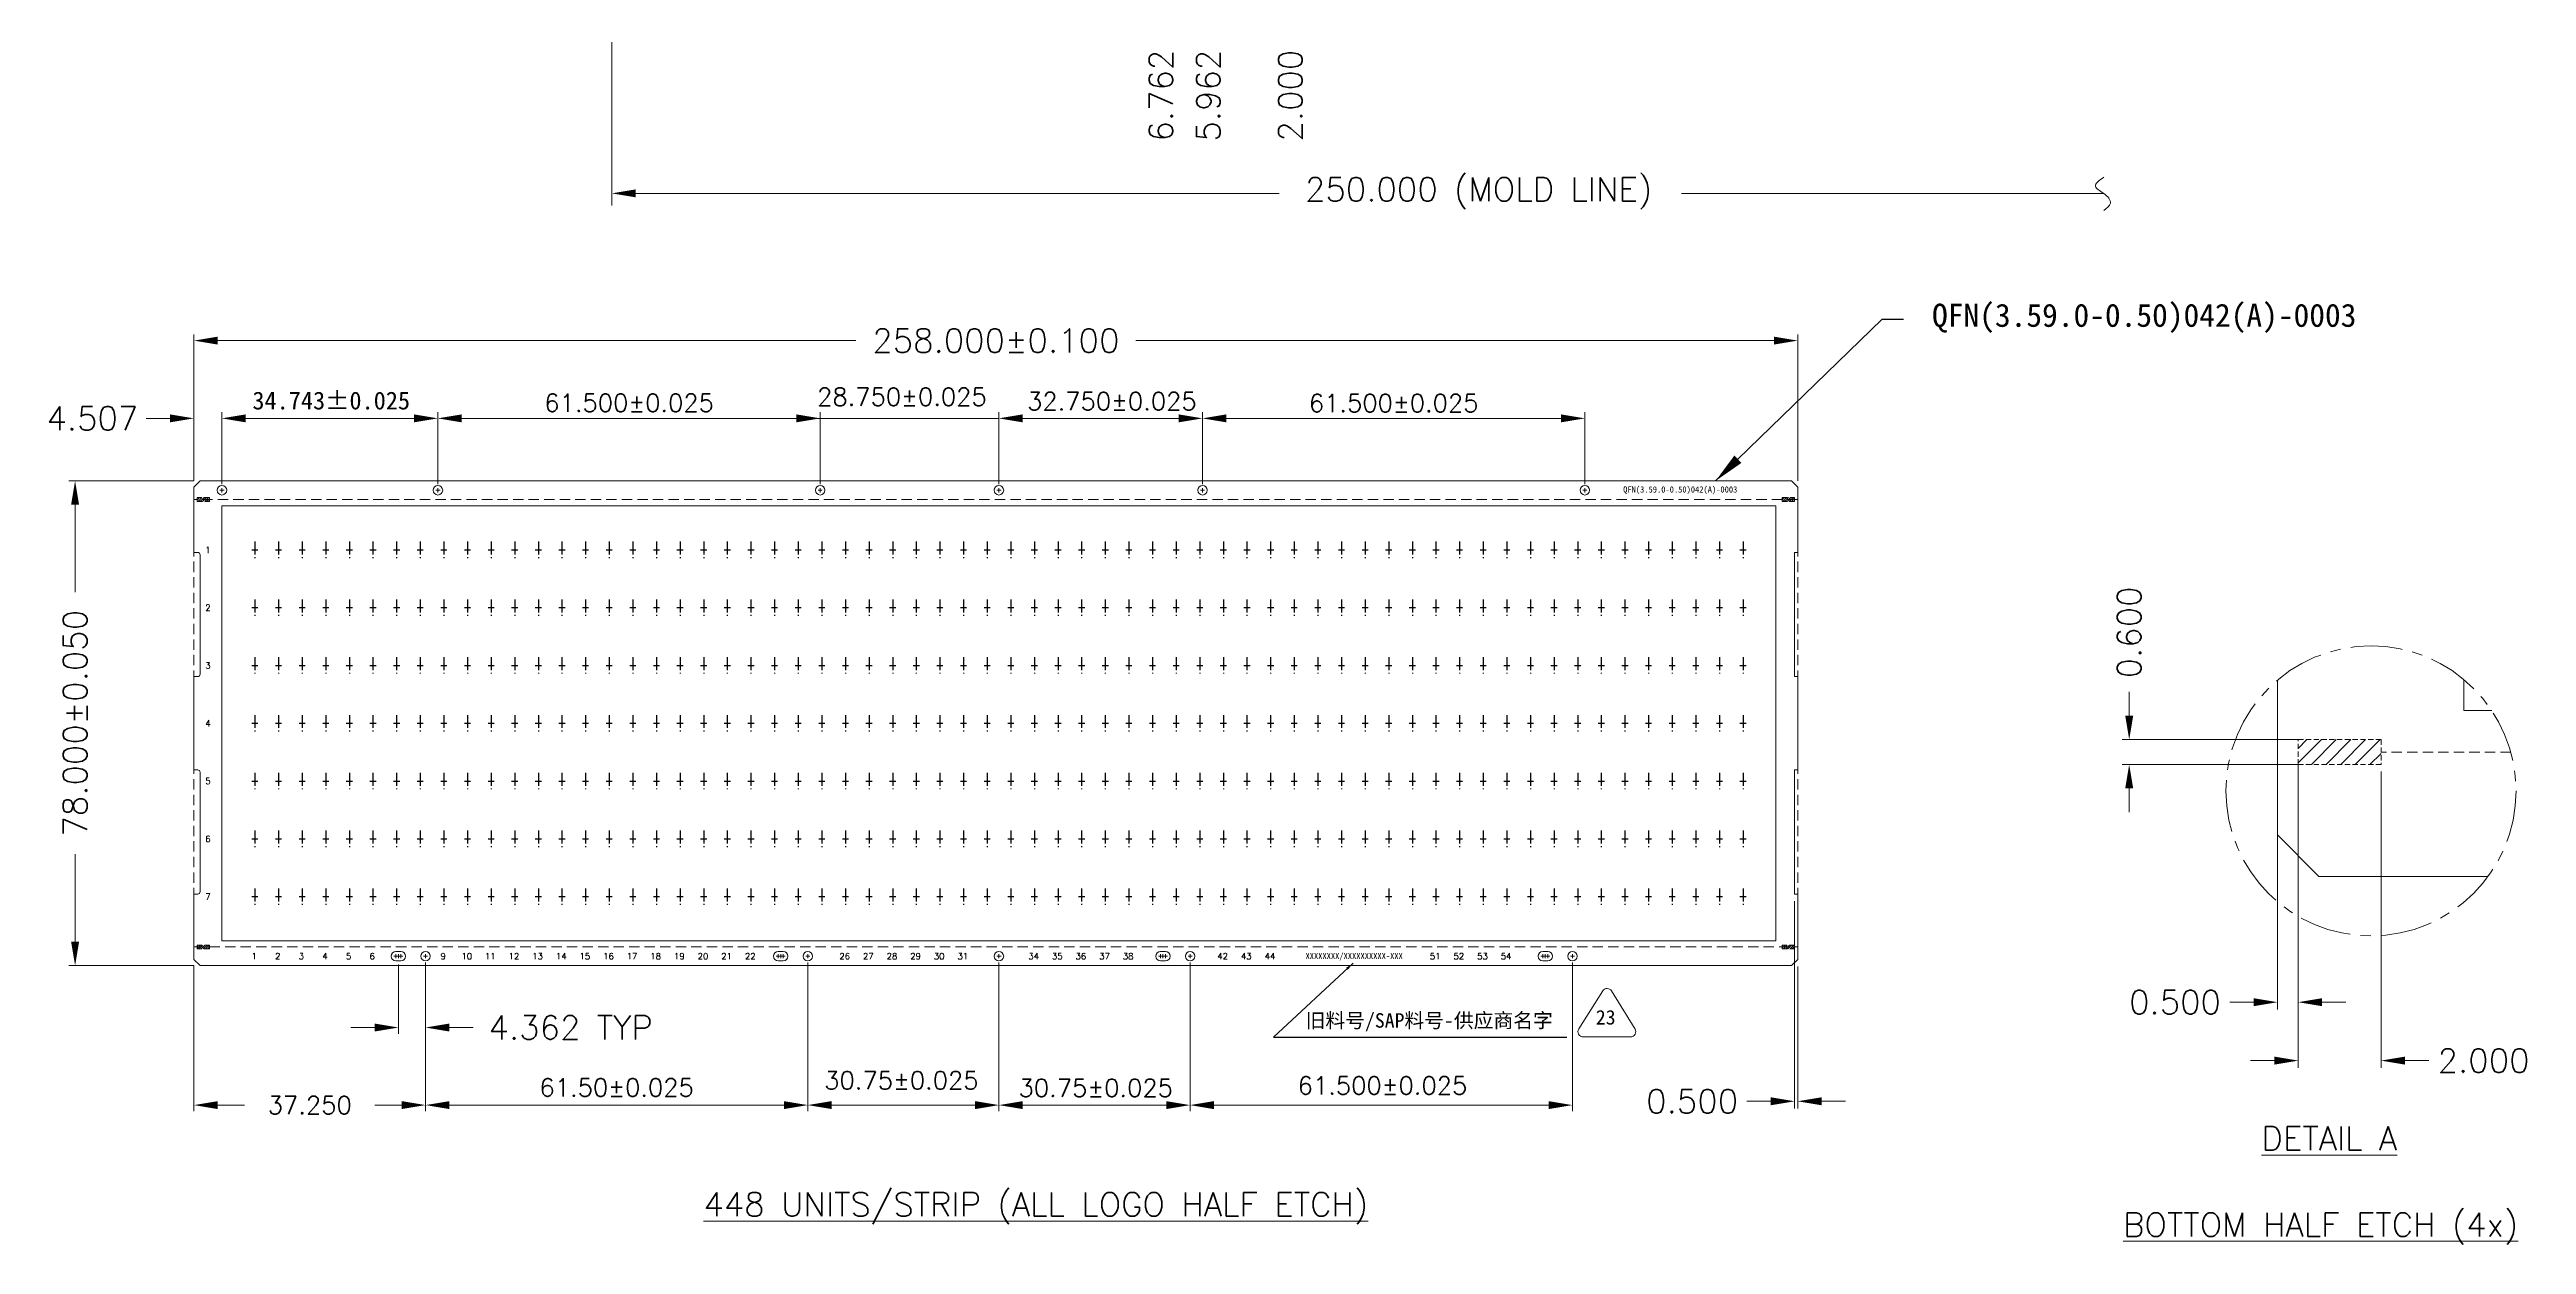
# Model space of a CAD drawing. Header units: millimetres. Extents: x -229 to -105, y -151 to 3.
# Drawn here: x -227.4 to -107.9, y -150.7 to -93 of the extents above; entities that cross this region are included whole.
import ezdxf

# ---------------------------------------------------------------- set-up
doc = ezdxf.new("R2010")
doc.units = ezdxf.units.MM
for name, pattern in [('CENTER', [2, 1.25, -0.25, 0.25, -0.25]), ('DASHED', [0.75, 0.5, -0.25]), ('HIDDEN', [0.375, 0.25, -0.125])]:
    doc.linetypes.add(name, pattern=pattern)
for name, color, linetype in [('1', 7, 'Continuous'), ('1D', 4, 'Continuous'), ('ETCH', 4, 'Continuous'), ('中心线', 1, 'CENTER'), ('标注', 6, 'Continuous')]:
    doc.layers.add(name, color=color, linetype=linetype)
doc.layers.add('DIM', color=4, linetype='Continuous', lineweight=18)
doc.styles.add('SIMPLEX', font='SIMPLEX')
doc.styles.get("Standard").update_dxf_attribs({"font": 'SimSun.ttf'})
doc.styles.add('宋体', font='SimSun.ttf')
doc.dimstyles.new('ISO-25', dxfattribs={"dimtxt": 0.1, "dimasz": 0.08, "dimexe": 0.015, "dimexo": 0.015, "dimgap": 0.02, "dimtad": 0, "dimzin": 1, "dimdsep": 46, "dimtxsty": 'Standard', "dimcen": 0.1, "dimadec": 0, "dimazin": 0, "dimtfac": 1, "dimtmove": 0, "dimatfit": 3, "dimfxl": 1, "dimarcsym": 0})
doc.dimstyles.get("Standard").update_dxf_attribs({"dimtxt": 0.18, "dimasz": 0.18, "dimexe": 0.18, "dimexo": 0.0625, "dimgap": 0.09, "dimtad": 0, "dimtih": 1, "dimtoh": 1, "dimdec": 4, "dimzin": 0, "dimdsep": 46, "dimtxsty": 'Standard', "dimcen": 0.09, "dimadec": 0, "dimazin": 0, "dimtfac": 1, "dimtdec": 4, "dimtofl": 0, "dimtmove": 0, "dimatfit": 3, "dimfxl": 1, "dimtolj": 1, "dimtzin": 0, "dimarcsym": 0})

# ---------------------------------------------------------------- blocks, each defined once
blk = doc.blocks.new('*U8')
at = {"layer": '中心线', "ltscale": 0.5}
for p, q in [((0, 0.396), (0, -0.396)), ((-0.1485, 0), (0.1485, 0))]:
    blk.add_line(p, q, dxfattribs=at)
blk = doc.blocks.new('*U9')
at = {"color": 0, "linetype": 'ByBlock', "lineweight": -2}
for p in [(0, 16.74), (1.14, 16.74), (2.28, 16.74), (3.42, 16.74), (4.56, 16.74), (5.7, 16.74), (6.84, 16.74), (7.98, 16.74), (9.12, 16.74), (10.26, 16.74), (11.4, 16.74), (12.54, 16.74), (13.68, 16.74), (14.82, 16.74), (15.96, 16.74), (17.1, 16.74), (18.24, 16.74), (19.38, 16.74), (20.52, 16.74), (21.66, 16.74), (22.8, 16.74), (23.94, 16.74), (25.08, 16.74), (26.22, 16.74), (27.36, 16.74), (28.5, 16.74), (29.64, 16.74), (30.78, 16.74), (31.92, 16.74), (33.06, 16.74), (34.2, 16.74), (35.34, 16.74), (36.48, 16.74), (37.62, 16.74), (38.76, 16.74), (39.9, 16.74), (41.04, 16.74), (42.18, 16.74), (43.32, 16.74), (44.46, 16.74), (45.6, 16.74), (46.74, 16.74), (47.88, 16.74), (49.02, 16.74), (50.16, 16.74), (51.3, 16.74), (52.44, 16.74), (53.58, 16.74), (54.72, 16.74), (55.86, 16.74), (57, 16.74), (58.14, 16.74), (59.28, 16.74), (60.42, 16.74), (61.56, 16.74), (62.7, 16.74), (63.84, 16.74), (64.98, 16.74), (66.12, 16.74), (67.26, 16.74), (68.4, 16.74), (69.54, 16.74), (70.68, 16.74), (71.82, 16.74), (0, 13.95), (1.14, 13.95), (2.28, 13.95), (3.42, 13.95), (4.56, 13.95), (5.7, 13.95), (6.84, 13.95), (7.98, 13.95), (9.12, 13.95), (10.26, 13.95), (11.4, 13.95), (12.54, 13.95), (13.68, 13.95), (14.82, 13.95), (15.96, 13.95), (17.1, 13.95), (18.24, 13.95), (19.38, 13.95), (20.52, 13.95), (21.66, 13.95), (22.8, 13.95), (23.94, 13.95), (25.08, 13.95), (26.22, 13.95), (27.36, 13.95), (28.5, 13.95), (29.64, 13.95), (30.78, 13.95), (31.92, 13.95), (33.06, 13.95), (34.2, 13.95), (35.34, 13.95), (36.48, 13.95), (37.62, 13.95), (38.76, 13.95), (39.9, 13.95), (41.04, 13.95), (42.18, 13.95), (43.32, 13.95), (44.46, 13.95), (45.6, 13.95), (46.74, 13.95), (47.88, 13.95), (49.02, 13.95), (50.16, 13.95), (51.3, 13.95), (52.44, 13.95), (53.58, 13.95), (54.72, 13.95), (55.86, 13.95), (57, 13.95), (58.14, 13.95), (59.28, 13.95), (60.42, 13.95), (61.56, 13.95), (62.7, 13.95), (63.84, 13.95), (64.98, 13.95), (66.12, 13.95), (67.26, 13.95), (68.4, 13.95), (69.54, 13.95), (70.68, 13.95), (71.82, 13.95), (0, 11.16), (1.14, 11.16), (2.28, 11.16), (3.42, 11.16), (4.56, 11.16), (5.7, 11.16), (6.84, 11.16), (7.98, 11.16), (9.12, 11.16), (10.26, 11.16), (11.4, 11.16), (12.54, 11.16), (13.68, 11.16), (14.82, 11.16), (15.96, 11.16), (17.1, 11.16), (18.24, 11.16), (19.38, 11.16), (20.52, 11.16), (21.66, 11.16), (22.8, 11.16), (23.94, 11.16), (25.08, 11.16), (26.22, 11.16), (27.36, 11.16), (28.5, 11.16), (29.64, 11.16), (30.78, 11.16), (31.92, 11.16), (33.06, 11.16), (34.2, 11.16), (35.34, 11.16), (36.48, 11.16), (37.62, 11.16), (38.76, 11.16), (39.9, 11.16), (41.04, 11.16), (42.18, 11.16), (43.32, 11.16), (44.46, 11.16), (45.6, 11.16), (46.74, 11.16), (47.88, 11.16), (49.02, 11.16), (50.16, 11.16), (51.3, 11.16), (52.44, 11.16), (53.58, 11.16), (54.72, 11.16), (55.86, 11.16), (57, 11.16), (58.14, 11.16), (59.28, 11.16), (60.42, 11.16), (61.56, 11.16), (62.7, 11.16), (63.84, 11.16), (64.98, 11.16), (66.12, 11.16), (67.26, 11.16), (68.4, 11.16), (69.54, 11.16), (70.68, 11.16), (71.82, 11.16), (0, 8.37), (1.14, 8.37), (2.28, 8.37), (3.42, 8.37), (4.56, 8.37), (5.7, 8.37), (6.84, 8.37), (7.98, 8.37), (9.12, 8.37), (10.26, 8.37), (11.4, 8.37), (12.54, 8.37), (13.68, 8.37), (14.82, 8.37), (15.96, 8.37), (17.1, 8.37), (18.24, 8.37), (19.38, 8.37), (20.52, 8.37), (21.66, 8.37), (22.8, 8.37), (23.94, 8.37), (25.08, 8.37), (26.22, 8.37), (27.36, 8.37), (28.5, 8.37), (29.64, 8.37), (30.78, 8.37), (31.92, 8.37), (33.06, 8.37), (34.2, 8.37), (35.34, 8.37), (36.48, 8.37), (37.62, 8.37), (38.76, 8.37), (39.9, 8.37), (41.04, 8.37), (42.18, 8.37), (43.32, 8.37), (44.46, 8.37), (45.6, 8.37), (46.74, 8.37), (47.88, 8.37), (49.02, 8.37), (50.16, 8.37), (51.3, 8.37), (52.44, 8.37), (53.58, 8.37), (54.72, 8.37), (55.86, 8.37), (57, 8.37), (58.14, 8.37), (59.28, 8.37), (60.42, 8.37), (61.56, 8.37), (62.7, 8.37), (63.84, 8.37), (64.98, 8.37), (66.12, 8.37), (67.26, 8.37), (68.4, 8.37), (69.54, 8.37), (70.68, 8.37), (71.82, 8.37), (0, 5.58), (1.14, 5.58), (2.28, 5.58), (3.42, 5.58), (4.56, 5.58), (5.7, 5.58), (6.84, 5.58), (7.98, 5.58), (9.12, 5.58), (10.26, 5.58), (11.4, 5.58), (12.54, 5.58), (13.68, 5.58), (14.82, 5.58), (15.96, 5.58), (17.1, 5.58), (18.24, 5.58), (19.38, 5.58), (20.52, 5.58), (21.66, 5.58), (22.8, 5.58), (23.94, 5.58), (25.08, 5.58), (26.22, 5.58), (27.36, 5.58), (28.5, 5.58), (29.64, 5.58), (30.78, 5.58), (31.92, 5.58), (33.06, 5.58), (34.2, 5.58), (35.34, 5.58), (36.48, 5.58), (37.62, 5.58), (38.76, 5.58), (39.9, 5.58), (41.04, 5.58), (42.18, 5.58), (43.32, 5.58), (44.46, 5.58), (45.6, 5.58), (46.74, 5.58), (47.88, 5.58), (49.02, 5.58), (50.16, 5.58), (51.3, 5.58), (52.44, 5.58), (53.58, 5.58), (54.72, 5.58), (55.86, 5.58), (57, 5.58), (58.14, 5.58), (59.28, 5.58), (60.42, 5.58), (61.56, 5.58), (62.7, 5.58), (63.84, 5.58), (64.98, 5.58), (66.12, 5.58), (67.26, 5.58), (68.4, 5.58), (69.54, 5.58), (70.68, 5.58), (71.82, 5.58), (0, 2.79), (1.14, 2.79), (2.28, 2.79), (3.42, 2.79), (4.56, 2.79), (5.7, 2.79), (6.84, 2.79), (7.98, 2.79), (9.12, 2.79), (10.26, 2.79), (11.4, 2.79), (12.54, 2.79), (13.68, 2.79), (14.82, 2.79), (15.96, 2.79), (17.1, 2.79), (18.24, 2.79), (19.38, 2.79), (20.52, 2.79), (21.66, 2.79), (22.8, 2.79), (23.94, 2.79), (25.08, 2.79), (26.22, 2.79), (27.36, 2.79), (28.5, 2.79), (29.64, 2.79), (30.78, 2.79), (31.92, 2.79), (33.06, 2.79), (34.2, 2.79), (35.34, 2.79), (36.48, 2.79), (37.62, 2.79), (38.76, 2.79), (39.9, 2.79), (41.04, 2.79), (42.18, 2.79), (43.32, 2.79), (44.46, 2.79), (45.6, 2.79), (46.74, 2.79), (47.88, 2.79), (49.02, 2.79), (50.16, 2.79), (51.3, 2.79), (52.44, 2.79), (53.58, 2.79), (54.72, 2.79), (55.86, 2.79), (57, 2.79), (58.14, 2.79), (59.28, 2.79), (60.42, 2.79), (61.56, 2.79), (62.7, 2.79), (63.84, 2.79), (64.98, 2.79), (66.12, 2.79), (67.26, 2.79), (68.4, 2.79), (69.54, 2.79), (70.68, 2.79), (71.82, 2.79), (0, 0), (1.14, 0), (2.28, 0), (3.42, 0), (4.56, 0), (5.7, 0), (6.84, 0), (7.98, 0), (9.12, 0), (10.26, 0), (11.4, 0), (12.54, 0), (13.68, 0), (14.82, 0), (15.96, 0), (17.1, 0), (18.24, 0), (19.38, 0), (20.52, 0), (21.66, 0), (22.8, 0), (23.94, 0), (25.08, 0), (26.22, 0), (27.36, 0), (28.5, 0), (29.64, 0), (30.78, 0), (31.92, 0), (33.06, 0), (34.2, 0), (35.34, 0), (36.48, 0), (37.62, 0), (38.76, 0), (39.9, 0), (41.04, 0), (42.18, 0), (43.32, 0), (44.46, 0), (45.6, 0), (46.74, 0), (47.88, 0), (49.02, 0), (50.16, 0), (51.3, 0), (52.44, 0), (53.58, 0), (54.72, 0), (55.86, 0), (57, 0), (58.14, 0), (59.28, 0), (60.42, 0), (61.56, 0), (62.7, 0), (63.84, 0), (64.98, 0), (66.12, 0), (67.26, 0), (68.4, 0), (69.54, 0), (70.68, 0), (71.82, 0)]:
    blk.add_blockref('*U8', p, dxfattribs=at)

msp = doc.modelspace()

# ---------------------------------------------------------------- hatches: boundary and pattern name
at = {"layer": 'ETCH', "lineweight": 9}
h = msp.add_hatch(dxfattribs=at)
h.set_pattern_fill('ANSI31', color=256, scale=4, style=0)
h.set_pattern_definition([(45, (-41.42513, 20.01857), (-0.3535534, 0.3535534), [])])
h.paths.add_polyline_path([(-204.314, -11.1123), (-204.314, -11.7123), (-202.314, -11.7123), (-202.314, -11.1123)])
h.paths.add_polyline_path([(-118.9251, -127.5574), (-118.9251, -126.3574), (-114.9251, -126.3574), (-114.9251, -127.5574)])
h = msp.add_hatch(dxfattribs=at)
h.set_pattern_fill('ANSI31', color=256, scale=0.6, style=0)
h.set_pattern_definition([(45, (-499.89823, -114.99209), (-0.053033009, 0.053033009), [])])
h.paths.add_polyline_path([(-220.3282, -114.6757), (-220.3282, -114.8557), (-219.7282, -114.8557), (-219.7282, -114.6757)])
h.paths.add_polyline_path([(-220.3282, -136.4557), (-220.3282, -136.2757), (-219.7282, -136.2757), (-219.7282, -136.4557)])
h.paths.add_polyline_path([(-143.2282, -136.4557), (-143.2282, -136.2757), (-143.8282, -136.2757), (-143.8282, -136.4557)])
h.paths.add_polyline_path([(-143.2282, -114.6757), (-143.2282, -114.8557), (-143.8282, -114.8557), (-143.8282, -114.6757)])

# ---------------------------------------------------------------- linework, layer by layer
at = {"lineweight": 9}
msp.add_circle((-209.3032, -136.8121, -0.0526), 0.2286, dxfattribs=at)
at = {"layer": '1', "lineweight": 9}
for p, q in [((-220.4782, -114.1657, -0.0526), (-220.1782, -113.8657, -0.0526)), ((-220.4782, -117.3157, -0.0526), (-220.4782, -114.1657, -0.0526)), ((-220.1782, -113.8657, -0.0526), (-143.3782, -113.8657, -0.0526)), ((-143.3782, -113.8657, -0.0526), (-143.0782, -114.1657, -0.0526)), ((-143.0782, -114.1657, -0.0526), (-143.0782, -117.3157, -0.0526)), ((-143.0782, -117.3157, -0.0526), (-143.2282, -117.3157, -0.0526)), ((-143.2282, -117.3157, -0.0526), (-143.2282, -123.3157, -0.0526)), ((-220.4782, -127.8157, -0.0526), (-220.4782, -123.3157, -0.0526)), ((-143.2282, -123.3157, -0.0526), (-143.0782, -123.3157, -0.0526)), ((-143.0782, -123.3157, -0.0526), (-143.0782, -127.8157, -0.0526)), ((-119.9251, -130.9574, -0.2103), (-119.9251, -123.4808, -0.2103)), ((-143.0782, -127.8157, -0.0526), (-143.2282, -127.8157, -0.0526)), ((-143.2282, -127.8157, -0.0526), (-143.2282, -133.8157, -0.0526)), ((-117.9251, -132.9574, -0.2103), (-119.9251, -130.9574, -0.2103)), ((-220.4782, -136.9657, -0.0526), (-220.4782, -133.8157, -0.0526)), ((-143.2282, -133.8157, -0.0526), (-143.0782, -133.8157, -0.0526)), ((-143.0782, -133.8157, -0.0526), (-143.0782, -136.9657, -0.0526)), ((-109.7574, -132.9574, -0.2103), (-117.9251, -132.9574, -0.2103)), ((-220.1782, -137.2657, -0.0526), (-220.4782, -136.9657, -0.0526)), ((-143.3782, -137.2657, -0.0526), (-220.1782, -137.2657, -0.0526)), ((-143.0782, -136.9657, -0.0526), (-143.3782, -137.2657, -0.0526))]:
    msp.add_line(p, q, dxfattribs=at)
at = {"layer": '1', "lineweight": 0, "elevation": -0.0526}
msp.add_lwpolyline([(-220.4782, -136.9657), (-220.4782, -136.9657), (-220.4782, -133.8157), (-220.2982, -133.8157, 0.41421356), (-220.1782, -133.6957), (-220.1782, -127.9357, 0.41421356), (-220.2982, -127.8157), (-220.4782, -127.8157), (-220.4782, -123.3157), (-220.2982, -123.3157, 0.41421356), (-220.1782, -123.1957), (-220.1782, -117.4357, 0.41421356), (-220.2982, -117.3157), (-220.4782, -117.3157), (-220.4782, -114.1657)], format="xyb", dxfattribs=at)
at = {"layer": '1', "lineweight": 9, "elevation": -0.0526}
for points in [[(-210.4918, -137.0407, 1), (-210.4918, -136.5835), (-210.7318, -136.5835, 1), (-210.7318, -137.0407)], [(-192.0418, -137.0407, 1), (-192.0418, -136.5835), (-192.2818, -136.5835, 1), (-192.2818, -137.0407)], [(-173.5918, -137.0407, 1), (-173.5918, -136.5835), (-173.8318, -136.5835, 1), (-173.8318, -137.0407)], [(-155.1418, -137.0407, 1), (-155.1418, -136.5835), (-155.3818, -136.5835, 1), (-155.3818, -137.0407)]]:
    msp.add_lwpolyline(points, format="xyb", close=True, dxfattribs=at)
at = {"layer": '1', "lineweight": 9}
for centre in [(-219.1261, -114.3193, -0.0526), (-208.7032, -114.3193, -0.0526), (-190.2532, -114.3193, -0.0526), (-181.6282, -114.3193, -0.0526), (-171.8032, -114.3193, -0.0526), (-153.3532, -114.3193, -0.0526), (-209.3032, -136.8121, -0.0526), (-190.8532, -136.8121, -0.0526), (-181.6282, -136.8121, -0.0526), (-172.4032, -136.8121, -0.0526), (-153.9532, -136.8121, -0.0526)]:
    msp.add_circle(centre, 0.2286, dxfattribs=at)
at = {"layer": '1D', "lineweight": 9}
for p, q in [((-219.2261, -114.3193, -0.0526), (-219.0261, -114.3193, -0.0526)), ((-219.1261, -114.4193, -0.0526), (-219.1261, -114.2193, -0.0526)), ((-208.8032, -114.3193, -0.0526), (-208.6032, -114.3193, -0.0526)), ((-208.7032, -114.4193, -0.0526), (-208.7032, -114.2193, -0.0526)), ((-190.3532, -114.3193, -0.0526), (-190.1532, -114.3193, -0.0526)), ((-190.2532, -114.4193, -0.0526), (-190.2532, -114.2193, -0.0526)), ((-181.7282, -114.3193, -0.0526), (-181.5282, -114.3193, -0.0526)), ((-181.6282, -114.4193, -0.0526), (-181.6282, -114.2193, -0.0526)), ((-171.9032, -114.3193, -0.0526), (-171.7032, -114.3193, -0.0526)), ((-171.8032, -114.4193, -0.0526), (-171.8032, -114.2193, -0.0526)), ((-153.4532, -114.3193, -0.0526), (-153.2532, -114.3193, -0.0526)), ((-153.3532, -114.4193, -0.0526), (-153.3532, -114.2193, -0.0526)), ((-210.8318, -136.8121, -0.0526), (-210.6318, -136.8121, -0.0526)), ((-210.7318, -136.9121, -0.0526), (-210.7318, -136.7121, -0.0526)), ((-210.7118, -136.8121, -0.0526), (-210.5118, -136.8121, -0.0526)), ((-210.6118, -136.9121, -0.0526), (-210.6118, -136.7121, -0.0526)), ((-210.5918, -136.8121, -0.0526), (-210.3918, -136.8121, -0.0526)), ((-210.4918, -136.9121, -0.0526), (-210.4918, -136.7121, -0.0526)), ((-209.4032, -136.8121, -0.0526), (-209.2032, -136.8121, -0.0526)), ((-209.4032, -136.8121, -0.0526), (-209.2032, -136.8121, -0.0526)), ((-209.3032, -136.9121, -0.0526), (-209.3032, -136.7121, -0.0526)), ((-209.3032, -136.9121, -0.0526), (-209.3032, -136.7121, -0.0526)), ((-192.3818, -136.8121, -0.0526), (-192.1818, -136.8121, -0.0526)), ((-192.2818, -136.9121, -0.0526), (-192.2818, -136.7121, -0.0526)), ((-192.2618, -136.8121, -0.0526), (-192.0618, -136.8121, -0.0526)), ((-192.1618, -136.9121, -0.0526), (-192.1618, -136.7121, -0.0526)), ((-192.1418, -136.8121, -0.0526), (-191.9418, -136.8121, -0.0526)), ((-192.0418, -136.9121, -0.0526), (-192.0418, -136.7121, -0.0526)), ((-190.9532, -136.8121, -0.0526), (-190.7532, -136.8121, -0.0526)), ((-190.8532, -136.9121, -0.0526), (-190.8532, -136.7121, -0.0526)), ((-181.7282, -136.8121, -0.0526), (-181.5282, -136.8121, -0.0526)), ((-181.6282, -136.9121, -0.0526), (-181.6282, -136.7121, -0.0526)), ((-173.9318, -136.8121, -0.0526), (-173.7318, -136.8121, -0.0526)), ((-173.8318, -136.9121, -0.0526), (-173.8318, -136.7121, -0.0526)), ((-173.8118, -136.8121, -0.0526), (-173.6118, -136.8121, -0.0526)), ((-173.7118, -136.9121, -0.0526), (-173.7118, -136.7121, -0.0526)), ((-173.6918, -136.8121, -0.0526), (-173.4918, -136.8121, -0.0526)), ((-173.5918, -136.9121, -0.0526), (-173.5918, -136.7121, -0.0526)), ((-172.5032, -136.8121, -0.0526), (-172.3032, -136.8121, -0.0526)), ((-172.4032, -136.9121, -0.0526), (-172.4032, -136.7121, -0.0526)), ((-155.4818, -136.8121, -0.0526), (-155.2818, -136.8121, -0.0526)), ((-155.3818, -136.9121, -0.0526), (-155.3818, -136.7121, -0.0526)), ((-155.3618, -136.8121, -0.0526), (-155.1618, -136.8121, -0.0526)), ((-155.2618, -136.9121, -0.0526), (-155.2618, -136.7121, -0.0526)), ((-155.2418, -136.8121, -0.0526), (-155.0418, -136.8121, -0.0526)), ((-155.1418, -136.9121, -0.0526), (-155.1418, -136.7121, -0.0526)), ((-154.0532, -136.8121, -0.0526), (-153.8532, -136.8121, -0.0526)), ((-153.9532, -136.9121, -0.0526), (-153.9532, -136.7121, -0.0526))]:
    msp.add_line(p, q, dxfattribs=at)
at = {"layer": '1D', "linetype": 'HIDDEN', "lineweight": 9}
for points, elevation in [([(-220.3282, -114.6757), (-220.3282, -114.8557), (-219.7282, -114.8557), (-219.7282, -114.6757)], -0.0526), ([(-143.2282, -114.6757), (-143.2282, -114.8557), (-143.8282, -114.8557), (-143.8282, -114.6757)], -0.0526), ([(-118.9251, -127.5574), (-118.9251, -126.3574), (-114.9251, -126.3574), (-114.9251, -127.5574)], -0.2103), ([(-220.3282, -136.4557), (-220.3282, -136.2757), (-219.7282, -136.2757), (-219.7282, -136.4557)], -0.0526), ([(-143.2282, -136.4557), (-143.2282, -136.2757), (-143.8282, -136.2757), (-143.8282, -136.4557)], -0.0526)]:
    msp.add_lwpolyline(points, close=True, dxfattribs=dict(at, elevation=elevation))
at = {"layer": '1D', "lineweight": 9, "elevation": -0.0526}
msp.add_lwpolyline([(-219.1282, -136.0657), (-144.1282, -136.0657), (-144.1282, -115.0657), (-219.1282, -115.0657)], close=True, dxfattribs=at)
at = {"layer": '1D', "color": 1, "lineweight": 9, "elevation": -0.2103}
msp.add_lwpolyline([(-109.5829, -124.9574), (-110.9251, -124.9574), (-110.9251, -123.4599)], dxfattribs=at)
at = {"layer": '1D', "color": 2, "linetype": 'CENTER', "lineweight": 9, "ltscale": 2}
msp.add_circle((-115.4127, -128.8322, -0.1051), 7, dxfattribs=at)
at = {"layer": '1D', "lineweight": 9}
msp.add_open_spline([(-128.314, -99.2068, -0.0526), (-128.5258, -99.3621, -0.0526), (-128.9238, -99.654, -0.0526), (-128.265, -99.962, -0.0526), (-127.8328, -100.4566, -0.0526), (-128.1643, -100.7, -0.0526), (-128.314, -100.8099, -0.0526)], degree=3, knots=[0, 0, 0, 0, 0.59497431, 1.11815628, 1.69412844, 2.16815982, 2.16815982, 2.16815982, 2.16815982], dxfattribs=at)
at = {"layer": 'DIM', "lineweight": 9}
for p, q in [((-200.314, -82.6178, -0.0526), (-200.314, -100.5651, -0.0526)), ((-199.3086, -99.9854, -0.0526), (-168.1021, -99.9854, -0.0526)), ((-128.314, -99.9854, -0.0526), (-148.691, -99.9854, -0.0526)), ((-220.4782, -113.8657, -0.0526), (-220.4782, -106.7946, -0.0526)), ((-219.3282, -107.0946, -0.0526), (-188.5401, -107.0946, -0.0526)), ((-144.2282, -107.0946, -0.0526), (-175.0163, -107.0946, -0.0526)), ((-143.0782, -113.8657, -0.0526), (-143.0782, -106.7946, -0.0526)), ((-221.6282, -110.8479, -0.0526), (-222.7782, -110.8479, -0.0526)), ((-220.4782, -113.8657, -0.0526), (-220.4782, -110.5479, -0.0526)), ((-219.1261, -114.0193, -0.0526), (-219.1261, -110.5479, -0.0526)), ((-219.1261, -114.0193, -0.0526), (-219.1261, -110.5479, -0.0526)), ((-217.9761, -110.8479, -0.0526), (-216.8261, -110.8479, -0.0526)), ((-217.9761, -110.8479, -0.0526), (-217.0623, -110.8479, -0.0526)), ((-209.8532, -110.8479, -0.0526), (-216.8261, -110.8479, -0.0526)), ((-208.7032, -114.0193, -0.0526), (-208.7032, -110.5479, -0.0526)), ((-208.7032, -114.0193, -0.0526), (-208.7032, -110.5479, -0.0526)), ((-207.5532, -110.8479, -0.0526), (-202.5163, -110.8479, -0.0526)), ((-181.6282, -110.8479, -0.0526), (-202.5163, -110.8479, -0.0526)), ((-191.4032, -110.8479, -0.0526), (-192.5532, -110.8479, -0.0526)), ((-190.2532, -114.0193, -0.0526), (-190.2532, -110.5479, -0.0526)), ((-190.2532, -114.0193, -0.0526), (-190.2532, -110.5479, -0.0526)), ((-181.6282, -114.0193, -0.0526), (-181.6282, -110.5479, -0.0526)), ((-181.6282, -114.0193, -0.0526), (-181.6282, -110.5479, -0.0526)), ((-180.4782, -110.8479, -0.0526), (-179.8633, -110.8479, -0.0526)), ((-180.4782, -110.8479, -0.0526), (-179.8633, -110.8479, -0.0526)), ((-172.9532, -110.8479, -0.0526), (-179.8633, -110.8479, -0.0526)), ((-171.8032, -114.0193, -0.0526), (-171.8032, -110.5479, -0.0526)), ((-171.8032, -114.0193, -0.0526), (-171.8032, -110.5479, -0.0526)), ((-170.6532, -110.8479, -0.0526), (-159.4993, -110.8479, -0.0526)), ((-154.5032, -110.8479, -0.0526), (-159.5401, -110.8479, -0.0526)), ((-153.3532, -114.0193, -0.0526), (-153.3532, -110.5479, -0.0526)), ((-153.3532, -114.0193, -0.0526), (-153.3532, -110.5479, -0.0526)), ((-220.4782, -113.8657, -0.0526), (-226.5145, -113.8657, -0.0526)), ((-226.2145, -115.0157, -0.0526), (-226.2145, -119.2419, -0.0526)), ((-127.0817, -125.2074, -0.2103), (-127.0817, -124.0574, -0.2103)), ((-118.9251, -126.3574, -0.2103), (-127.4267, -126.3574, -0.2103)), ((-118.9251, -127.5574, -0.2103), (-127.4267, -127.5574, -0.2103)), ((-118.9251, -127.5574, -0.2103), (-118.9251, -142.1978, -0.2103)), ((-118.9251, -127.9024, -0.2103), (-118.9251, -139.3776, -0.2103)), ((-114.9251, -127.9024, -0.2103), (-114.9251, -142.1978, -0.2103)), ((-127.0817, -128.7074, -0.2103), (-127.0817, -129.8574, -0.2103)), ((-119.9251, -130.9574, -0.2103), (-119.9251, -139.3776, -0.2103)), ((-226.2145, -136.1157, -0.0526), (-226.2145, -131.8895, -0.0526)), ((-143.2282, -134.1607, -0.0526), (-143.2282, -144.1606, -0.0526)), ((-220.4782, -137.2657, -0.0526), (-226.5145, -137.2657, -0.0526)), ((-220.4782, -137.2657, -0.0526), (-220.4782, -144.3008, -0.0526)), ((-210.6118, -137.2121, -0.0526), (-210.6118, -140.5555, -0.0526)), ((-209.3032, -137.1121, -0.0526), (-209.3032, -144.3008, -0.0526)), ((-209.3032, -137.1121, -0.0526), (-209.3032, -144.3008, -0.0526)), ((-209.3032, -137.2121, -0.0526), (-209.3032, -140.5555, -0.0526)), ((-190.8532, -137.1121, -0.0526), (-190.8532, -144.3008, -0.0526)), ((-190.8532, -137.1121, -0.0526), (-190.8532, -144.3008, -0.0526)), ((-181.6282, -137.1121, -0.0526), (-181.6282, -144.3008, -0.0526)), ((-181.6282, -137.1121, -0.0526), (-181.6282, -144.3008, -0.0526)), ((-172.4032, -137.1121, -0.0526), (-172.4032, -144.3008, -0.0526)), ((-172.4032, -137.1121, -0.0526), (-172.4032, -144.3008, -0.0526)), ((-153.9532, -137.1121, -0.0526), (-153.9532, -144.3008, -0.0526)), ((-143.0782, -137.3107, -0.0526), (-143.0782, -144.1606, -0.0526)), ((-121.0751, -139.0326, -0.2103), (-122.2251, -139.0326, -0.2103)), ((-117.7751, -139.0326, -0.2103), (-116.6251, -139.0326, -0.2103)), ((-211.7618, -140.2555, -0.0526), (-212.9118, -140.2555, -0.0526)), ((-208.1532, -140.2555, -0.0526), (-207.0032, -140.2555, -0.0526)), ((-120.0751, -141.8528, -0.2103), (-121.2251, -141.8528, -0.2103)), ((-113.7751, -141.8528, -0.2103), (-112.6251, -141.8528, -0.2103)), ((-219.3282, -144.0008, -0.0526), (-218.0383, -144.0008, -0.0526)), ((-210.4532, -144.0008, -0.0526), (-211.7431, -144.0008, -0.0526)), ((-208.1532, -144.0008, -0.0526), (-197.0401, -144.0008, -0.0526)), ((-192.0032, -144.0008, -0.0526), (-197.0401, -144.0008, -0.0526)), ((-189.7032, -144.0008, -0.0526), (-183.0931, -144.0008, -0.0526)), ((-182.7782, -144.0008, -0.0526), (-183.0931, -144.0008, -0.0526)), ((-180.4782, -144.0008, -0.0526), (-173.8681, -144.0008, -0.0526)), ((-173.5532, -144.0008, -0.0526), (-173.8681, -144.0008, -0.0526)), ((-171.2532, -144.0008, -0.0526), (-160.1401, -144.0008, -0.0526)), ((-155.1032, -144.0008, -0.0526), (-160.1401, -144.0008, -0.0526)), ((-144.3782, -143.8156, -0.0526), (-145.5282, -143.8156, -0.0526)), ((-141.9282, -143.8156, -0.0526), (-140.7782, -143.8156, -0.0526))]:
    msp.add_line(p, q, dxfattribs=at)
at = {"layer": 'DIM', "color": 6, "lineweight": 9, "ltscale": 2, "elevation": -0.038}
msp.add_lwpolyline([(-152.0666, -138.4902), (-150.9321, -140.327, -0.58729158), (-151.1449, -140.7086), (-153.4339, -140.7086, -0.58994045), (-153.6457, -140.3253), (-152.4911, -138.4885, -0.5551437)], format="xyb", close=True, dxfattribs=at)
at = {"layer": 'DIM', "lineweight": 9}
for points in [[(-199.164, -99.7937, -0.0526), (-199.164, -100.1771, -0.0526), (-200.314, -99.9854, -0.0526)], [(-219.3282, -106.9029, -0.0526), (-219.3282, -107.2863, -0.0526), (-220.4782, -107.0946, -0.0526)], [(-144.2282, -106.9029, -0.0526), (-144.2282, -107.2863, -0.0526), (-143.0782, -107.0946, -0.0526)], [(-221.6282, -110.6562, -0.0526), (-221.6282, -111.0395, -0.0526), (-220.4782, -110.8479, -0.0526)], [(-217.9761, -110.6562, -0.0526), (-217.9761, -111.0395, -0.0526), (-219.1261, -110.8479, -0.0526)], [(-217.9761, -110.6562, -0.0526), (-217.9761, -111.0395, -0.0526), (-219.1261, -110.8479, -0.0526)], [(-209.8532, -110.6562, -0.0526), (-209.8532, -111.0395, -0.0526), (-208.7032, -110.8479, -0.0526)], [(-207.5532, -110.6562, -0.0526), (-207.5532, -111.0395, -0.0526), (-208.7032, -110.8479, -0.0526)], [(-191.4032, -110.6562, -0.0526), (-191.4032, -111.0395, -0.0526), (-190.2532, -110.8479, -0.0526)], [(-191.4032, -110.6562, -0.0526), (-191.4032, -111.0395, -0.0526), (-190.2532, -110.8479, -0.0526)], [(-180.4782, -110.6562, -0.0526), (-180.4782, -111.0395, -0.0526), (-181.6282, -110.8479, -0.0526)], [(-180.4782, -110.6562, -0.0526), (-180.4782, -111.0395, -0.0526), (-181.6282, -110.8479, -0.0526)], [(-172.9532, -110.6562, -0.0526), (-172.9532, -111.0395, -0.0526), (-171.8032, -110.8479, -0.0526)], [(-170.6532, -110.6562, -0.0526), (-170.6532, -111.0395, -0.0526), (-171.8032, -110.8479, -0.0526)], [(-154.5032, -110.6562, -0.0526), (-154.5032, -111.0395, -0.0526), (-153.3532, -110.8479, -0.0526)], [(-226.4061, -115.0157, -0.0526), (-226.0228, -115.0157, -0.0526), (-226.2145, -113.8657, -0.0526)], [(-127.2733, -125.2074, -0.2103), (-126.89, -125.2074, -0.2103), (-127.0817, -126.3574, -0.2103)], [(-127.2733, -128.7074, -0.2103), (-126.89, -128.7074, -0.2103), (-127.0817, -127.5574, -0.2103)], [(-226.4061, -136.1157, -0.0526), (-226.0228, -136.1157, -0.0526), (-226.2145, -137.2657, -0.0526)], [(-121.0751, -138.8409, -0.2103), (-121.0751, -139.2243, -0.2103), (-119.9251, -139.0326, -0.2103)], [(-117.7751, -138.8409, -0.2103), (-117.7751, -139.2243, -0.2103), (-118.9251, -139.0326, -0.2103)], [(-211.7618, -140.0639, -0.0526), (-211.7618, -140.4472, -0.0526), (-210.6118, -140.2555, -0.0526)], [(-208.1532, -140.0639, -0.0526), (-208.1532, -140.4472, -0.0526), (-209.3032, -140.2555, -0.0526)], [(-120.0751, -141.6612, -0.2103), (-120.0751, -142.0445, -0.2103), (-118.9251, -141.8528, -0.2103)], [(-113.7751, -141.6612, -0.2103), (-113.7751, -142.0445, -0.2103), (-114.9251, -141.8528, -0.2103)], [(-219.3282, -143.8092, -0.0526), (-219.3282, -144.1925, -0.0526), (-220.4782, -144.0008, -0.0526)], [(-210.4532, -143.8092, -0.0526), (-210.4532, -144.1925, -0.0526), (-209.3032, -144.0008, -0.0526)], [(-208.1532, -143.8092, -0.0526), (-208.1532, -144.1925, -0.0526), (-209.3032, -144.0008, -0.0526)], [(-192.0032, -143.8092, -0.0526), (-192.0032, -144.1925, -0.0526), (-190.8532, -144.0008, -0.0526)], [(-189.7032, -143.8092, -0.0526), (-189.7032, -144.1925, -0.0526), (-190.8532, -144.0008, -0.0526)], [(-182.7782, -143.8092, -0.0526), (-182.7782, -144.1925, -0.0526), (-181.6282, -144.0008, -0.0526)], [(-180.4782, -143.8092, -0.0526), (-180.4782, -144.1925, -0.0526), (-181.6282, -144.0008, -0.0526)], [(-173.5532, -143.8092, -0.0526), (-173.5532, -144.1925, -0.0526), (-172.4032, -144.0008, -0.0526)], [(-171.2532, -143.8092, -0.0526), (-171.2532, -144.1925, -0.0526), (-172.4032, -144.0008, -0.0526)], [(-155.1032, -143.8092, -0.0526), (-155.1032, -144.1925, -0.0526), (-153.9532, -144.0008, -0.0526)], [(-144.3782, -143.6239, -0.0526), (-144.3782, -144.0072, -0.0526), (-143.2282, -143.8156, -0.0526)], [(-141.9282, -143.6239, -0.0526), (-141.9282, -144.0072, -0.0526), (-143.0782, -143.8156, -0.0526)]]:
    msp.add_solid(points, dxfattribs=at)
at = {"layer": '标注', "linetype": 'DASHED', "lineweight": 5}
for p, q in [((-143.0782, -114.7657, -0.0526), (-220.4782, -114.7657, -0.0526)), ((-220.4782, -114.7657, -0.0526), (-220.4782, -136.3657, -0.0526)), ((-143.0782, -114.7657, -0.0526), (-143.0782, -136.3657, -0.0526)), ((-108.6684, -126.9574, -0.2103), (-114.9251, -126.9574, -0.2103)), ((-220.4782, -136.3657, -0.0526), (-143.0782, -136.3657, -0.0526))]:
    msp.add_line(p, q, dxfattribs=at)

# ---------------------------------------------------------------- block references
at = {"lineweight": 9}
msp.add_blockref('*U9', (-217.5382, -133.9357, -0.0526), dxfattribs=at)

# ---------------------------------------------------------------- texts
at = {"layer": '1D', "lineweight": 9, "insert": (-219.8032, -133.9388, -0.0526), "char_height": 0.3, "attachment_point": 5}
msp.add_mtext('{\\Fsimplex|c134;7}', dxfattribs=at)
at = {"layer": 'DIM', "lineweight": 9, "char_height": 1.15, "attachment_point": 5, "rotation": 90, "style": 'SIMPLEX'}
for s, insert in [('\\A1;6.762', (-173.8077, -95.2705, -0.0526)), ('\\A1;5.962', (-171.526, -95.2705, -0.0526)), ('\\A1;2.000', (-167.564, -95.2705, -0.0526)), ('\\A1;0.600', (-127.0817, -121.1829, -0.2103)), ('78.000±0.050', (-226.2145, -125.5657, -0.0526))]:
    msp.add_mtext(s, dxfattribs=dict(at, insert=insert))
at = {"layer": 'DIM', "lineweight": 9, "attachment_point": 5}
for s, insert, char_height, style in [('250.000 (MOLD LINE)', (-158.481, -99.9854, -0.0526), 1.15, 'SIMPLEX'), ('{\\fSimSun|b0|i0|c134|p2;QFN(3.59.0-0.50)042(A)-0003}', (-126.3564, -106.0198, -0.0526), 1.115046, 'SIMPLEX'), ('258.000±0.100', (-181.7782, -107.0946, -0.0526), 1.15, 'SIMPLEX'), ('61.500±0.025', (-199.4782, -110.1016, -0.0526), 0.860438, 'SIMPLEX'), ('28.750±0.025', (-186.3105, -109.8054, -0.0526), 0.860438, 'SIMPLEX'), ('32.750±0.025', (-176.1784, -110.0207, -0.0526), 0.860438, 'SIMPLEX'), ('61.500±0.025', (-162.5782, -110.1107, -0.0526), 0.860438, 'SIMPLEX'), ('4.507', (-225.3782, -110.8479, -0.0526), 1.15, 'SIMPLEX'), ('{\\fSimSun|b0|i0|c134|p2;QFN(3.59.0-0.50)042(A)-0003}', (-148.7484, -114.3193, -0.0526), 0.3, '宋体'), ('\\A1;0.500', (-124.8701, -139.0326, -0.2103), 1.15, 'SIMPLEX'), ('4.362 TYP', (-202.2949, -140.2555, -0.0526), 1.15, 'SIMPLEX'), ('\\A1;2.000', (-109.9801, -141.8528, -0.2103), 1.15, 'SIMPLEX'), ('61.50±0.025', (-200.0782, -143.1514, -0.0526), 0.860438, 'SIMPLEX'), ('30.75±0.025', (-186.3363, -142.8063, -0.0526), 0.860438, 'SIMPLEX'), ('30.75±0.025', (-176.9564, -143.171, -0.0526), 0.860438, 'SIMPLEX'), ('61.500±0.025', (-163.1193, -143.0578, -0.0526), 0.860438, 'SIMPLEX'), ('\\A1;0.500', (-148.1732, -143.8156, -0.0526), 1.15, 'SIMPLEX'), ('37.250', (-214.8907, -144.0008, -0.0526), 0.86044, 'SIMPLEX'), ('{\\LDETAIL A}', (-117.4199, -145.6087, -0.0716), 1.15, 'SIMPLEX'), ('{\\Fromans,bigfont|c134;\\L448\\Fromans,bigfont|c128; UNITS/STRIP (ALL LOGO HALF ETCH)}', (-179.8492, -148.9827, -0.0297), 1.15, 'SIMPLEX'), ('{\\LBOTTOM HALF ETCH (4x)}', (-117.8408, -149.9622, -0.0716), 1.15, 'SIMPLEX')]:
    msp.add_mtext(s, dxfattribs=dict(at, insert=insert, char_height=char_height, style=style))
for s, insert, char_height in [('34.743±0.025', (-213.8536, -109.9947, -0.0526), 0.860438), ('{\\Fsimplex|c134;1}', (-219.8032, -117.1988, -0.0526), 0.3), ('{\\Fsimplex|c134;2}', (-219.8032, -119.9888, -0.0526), 0.3), ('{\\Fsimplex|c134;3}', (-219.8032, -122.7788, -0.0526), 0.3), ('{\\Fsimplex|c134;4}', (-219.8032, -125.5688, -0.0526), 0.3), ('{\\Fsimplex|c134;5}', (-219.8032, -128.3588, -0.0526), 0.3), ('{\\Fsimplex|c134;6}', (-219.8032, -131.1488, -0.0526), 0.3), ('{\\Fsimplex|c134;1}', (-217.5733, -136.8121, -0.0526), 0.3), ('{\\Fsimplex|c134;2}', (-216.4333, -136.8121, -0.0526), 0.3), ('{\\Fsimplex|c134;3}', (-215.2933, -136.8121, -0.0526), 0.3), ('{\\Fsimplex|c134;4}', (-214.1533, -136.8121, -0.0526), 0.3), ('{\\Fsimplex|c134;5}', (-213.0133, -136.8121, -0.0526), 0.3), ('{\\Fsimplex|c134;6}', (-211.8733, -136.8121, -0.0526), 0.3), ('{\\Fsimplex|c134;9}', (-208.4533, -136.8121, -0.0526), 0.3), ('{\\Fsimplex|c134;10}', (-207.3133, -136.8121, -0.0526), 0.3), ('{\\Fsimplex|c134;11}', (-206.1733, -136.8121, -0.0526), 0.3), ('{\\Fsimplex|c134;12}', (-205.0333, -136.8121, -0.0526), 0.3), ('{\\Fsimplex|c134;13}', (-203.8933, -136.8121, -0.0526), 0.3), ('{\\Fsimplex|c134;14}', (-202.7533, -136.8121, -0.0526), 0.3), ('{\\Fsimplex|c134;15}', (-201.6133, -136.8121, -0.0526), 0.3), ('{\\Fsimplex|c134;16}', (-200.4733, -136.8121, -0.0526), 0.3), ('{\\Fsimplex|c134;17}', (-199.3333, -136.8121, -0.0526), 0.3), ('{\\Fsimplex|c134;18}', (-198.1933, -136.8121, -0.0526), 0.3), ('{\\Fsimplex|c134;19}', (-197.0533, -136.8121, -0.0526), 0.3), ('{\\Fsimplex|c134;20}', (-195.9133, -136.8121, -0.0526), 0.3), ('{\\Fsimplex|c134;21}', (-194.7733, -136.8121, -0.0526), 0.3), ('{\\Fsimplex|c134;22}', (-193.6333, -136.8121, -0.0526), 0.3), ('{\\Fsimplex|c134;26}', (-189.0733, -136.8121, -0.0526), 0.3), ('{\\Fsimplex|c134;27}', (-187.9333, -136.8121, -0.0526), 0.3), ('{\\Fsimplex|c134;28}', (-186.7933, -136.8121, -0.0526), 0.3), ('{\\Fsimplex|c134;29}', (-185.6533, -136.8121, -0.0526), 0.3), ('{\\Fsimplex|c134;30}', (-184.5133, -136.8121, -0.0526), 0.3), ('{\\Fsimplex|c134;31}', (-183.3733, -136.8121, -0.0526), 0.3), ('{\\Fsimplex|c134;34}', (-179.9533, -136.8121, -0.0526), 0.3), ('{\\Fsimplex|c134;35}', (-178.8133, -136.8121, -0.0526), 0.3), ('{\\Fsimplex|c134;36}', (-177.6733, -136.8121, -0.0526), 0.3), ('{\\Fsimplex|c134;37}', (-176.5333, -136.8121, -0.0526), 0.3), ('{\\Fsimplex|c134;38}', (-175.3933, -136.8121, -0.0526), 0.3), ('{\\Fsimplex|c134;42}', (-170.8333, -136.8121, -0.0526), 0.3), ('{\\Fsimplex|c134;43}', (-169.6933, -136.8121, -0.0526), 0.3), ('{\\Fsimplex|c134;44}', (-168.5533, -136.8121, -0.0526), 0.3), ('{\\C4;XXXXXXXX/\\fSimSun|b0|i0|c0|p34;XXXXXXXXXX\\fSimSun|b0|i0|c0|p34;-XXX}', (-164.4863, -136.8378, 0.1753), 0.3), ('{\\Fsimplex|c134;51}', (-160.5733, -136.8121, -0.0526), 0.3), ('{\\Fsimplex|c134;52}', (-159.4333, -136.8121, -0.0526), 0.3), ('{\\Fsimplex|c134;53}', (-158.2933, -136.8121, -0.0526), 0.3), ('{\\Fsimplex|c134;54}', (-157.1533, -136.8121, -0.0526), 0.3)]:
    msp.add_mtext(s, dxfattribs=dict(at, insert=insert, char_height=char_height))
at = {"layer": 'DIM', "color": 4, "linetype": 'ByBlock', "lineweight": 9, "char_height": 0.7, "attachment_point": 5, "style": '宋体'}
for s, insert, width in [('旧料号/SAP料号-供应商名字', (-160.8639, -139.9985, -0.0407), 16.428571), ('23', (-152.3459, -139.7672, -0.0407), 0.968274)]:
    msp.add_mtext(s, dxfattribs=dict(at, insert=insert, width=width))

# ---------------------------------------------------------------- leaders
at = {"layer": 'DIM', "lineweight": 9}
msp.add_leader([(-147.042, -113.8657, -0.0526), (-139.0087, -106.0601, -0.0526), (-137.9787, -106.0601, -0.0526)], dimstyle='Standard', override={"dimasz": 1.5, "dimgap": 0.3, "dimtad": 1}, dxfattribs=at)
at = {"layer": 'DIM', "color": 4, "lineweight": 9}
msp.add_leader([(-164.5414, -137.1511, -0.0671), (-168.3709, -140.7139, -0.0671), (-154.2239, -140.7139, -0.0671)], dimstyle='ISO-25', override={"dimasz": 0.4, "dimtad": 0}, dxfattribs=at)

doc.saveas('drawing.dxf')
